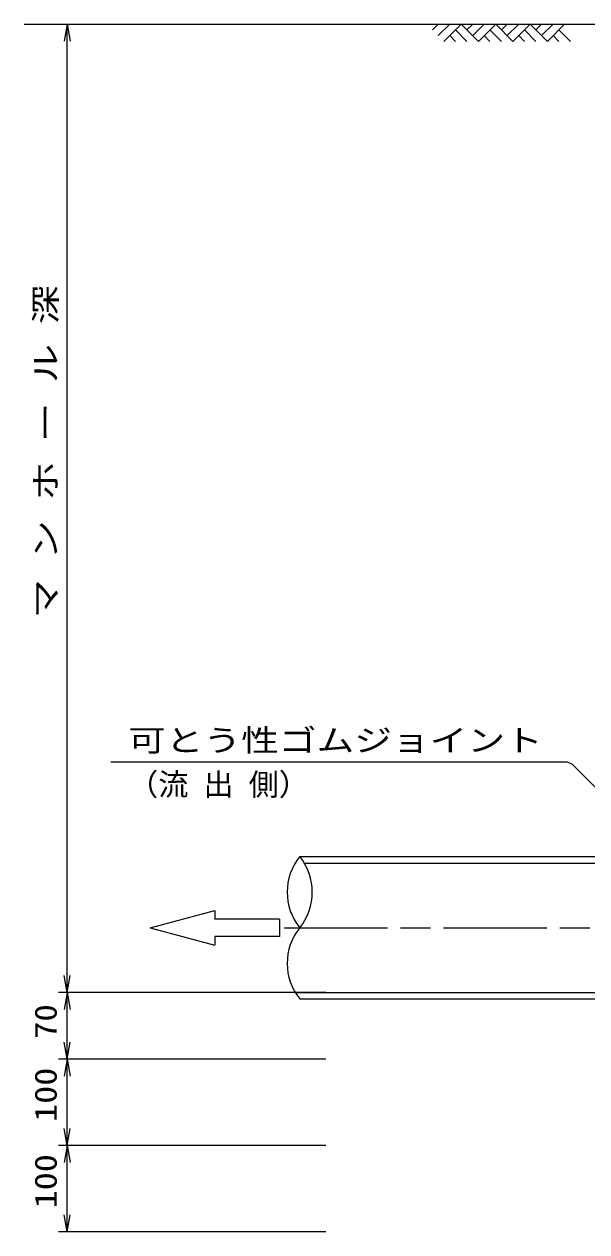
# Model space of a CAD drawing. Units: millimetres on the paper. Extents: x 20 to 821, y 20 to 574.
# Drawn here: x 168.1 to 233.4, y 133.3 to 273.4 of the extents above; entities that cross this region are included whole.
import ezdxf
from ezdxf.enums import TextEntityAlignment as Align

# ---------------------------------------------------------------- set-up
doc = ezdxf.new("R2010")
doc.units = ezdxf.units.MM
doc.linetypes.add('CHAIN', pattern=[18.5, 12, -1.5, 3.5, -1.5])
for name, color, linetype, lineweight in [('6-3', 7, 'Continuous', 18), ('6-E', 7, 'Continuous', 13), ('7-7', 7, 'Continuous', 13)]:
    doc.layers.add(name, color=color, linetype=linetype, lineweight=lineweight)
doc.styles.add('ＭＳ ゴシック', font='')
doc.styles.get('ＭＳ ゴシック').set_extended_font_data('MS Gothic')

msp = doc.modelspace()

# ---------------------------------------------------------------- linework, layer by layer
at = {"layer": '6-3'}
for p, q in [((168.134, 273.396), (341.945, 273.396)), ((216.178, 273.396), (215.511, 272.729)), ((217.512, 273.396), (216.178, 272.062)), ((218.846, 273.396), (216.845, 271.395)), ((220.847, 271.395), (218.846, 273.396)), ((220.18, 273.396), (219.513, 272.729)), ((221.514, 273.396), (220.18, 272.062)), ((222.848, 273.396), (220.847, 271.395)), ((224.849, 271.395), (222.848, 273.396)), ((224.182, 273.396), (223.515, 272.729)), ((225.516, 273.396), (224.182, 272.062)), ((226.85, 273.396), (224.849, 271.395)), ((228.851, 271.395), (226.85, 273.396)), ((228.184, 273.396), (227.517, 272.729)), ((229.518, 273.396), (228.184, 272.062)), ((230.852, 273.396), (228.851, 271.395)), ((217.512, 272.062), (218.179, 271.395)), ((218.179, 272.729), (219.513, 271.395)), ((221.514, 272.062), (222.181, 271.395)), ((222.181, 272.729), (223.515, 271.395)), ((225.516, 272.062), (226.183, 271.395)), ((226.183, 272.729), (227.517, 271.395)), ((229.518, 272.062), (230.185, 271.395)), ((230.185, 272.729), (231.519, 271.395))]:
    msp.add_line(p, q, dxfattribs=at)
at = {"layer": '6-3', "linetype": 'CHAIN', "lineweight": 13}
msp.add_line((198.288, 168.6), (250.434, 168.6), dxfattribs=at)
at = {"layer": '6-E'}
for p, q in [((200.112, 176.854), (239.429, 176.854)), ((200.637, 176.103), (250.434, 176.103)), ((182.775, 168.6), (190.278, 170.611)), ((190.278, 170.611), (190.278, 169.6)), ((197.781, 169.6), (190.278, 169.6)), ((197.781, 169.6), (197.781, 167.6)), ((182.775, 168.6), (190.278, 166.59)), ((190.278, 167.6), (190.278, 166.59)), ((197.781, 167.6), (190.278, 167.6)), ((199.587, 161.097), (250.434, 161.097)), ((200.112, 160.346), (239.429, 160.346))]:
    msp.add_line(p, q, dxfattribs=at)
for centre, start, end in [((205.213, 172.727), 141.02541, 218.97459), ((195.011, 172.727), 321.02541, 38.97459), ((205.213, 164.473), 141.02541, 218.97459)]:
    msp.add_arc(centre, 6.561, start, end, dxfattribs=at)
at = {"layer": '7-7'}
for p, q in [((173.14, 273.396), (172.792, 271.426)), ((173.14, 273.396), (173.487, 271.426)), ((173.14, 161.097), (173.14, 273.396)), ((178.191, 187.83), (231.121, 187.83)), ((231.121, 187.83), (231.69, 187.594)), ((231.121, 187.83), (231.69, 187.594)), ((241.43, 177.854), (231.69, 187.594)), ((173.14, 161.097), (172.792, 163.067)), ((173.14, 161.097), (173.487, 163.067)), ((203.153, 161.097), (172.139, 161.097)), ((173.14, 161.097), (172.792, 159.126)), ((173.14, 161.097), (173.487, 159.126)), ((173.14, 153.343), (173.14, 161.097)), ((173.14, 153.343), (172.792, 155.314)), ((173.14, 153.343), (173.487, 155.314)), ((203.153, 153.343), (172.139, 153.343)), ((173.14, 153.343), (172.792, 151.373)), ((173.14, 153.343), (173.487, 151.373)), ((173.14, 143.339), (173.14, 153.343)), ((173.14, 143.339), (172.792, 145.309)), ((173.14, 143.339), (173.487, 145.309)), ((203.153, 143.339), (172.139, 143.339)), ((173.14, 143.339), (172.792, 141.368)), ((173.14, 143.339), (173.487, 141.368)), ((173.14, 133.335), (173.14, 143.339)), ((173.14, 133.335), (172.792, 135.305)), ((173.14, 133.335), (173.487, 135.305)), ((203.153, 133.335), (172.139, 133.335))]:
    msp.add_line(p, q, dxfattribs=at)

# ---------------------------------------------------------------- texts
at = {"layer": '7-7', "style": 'ＭＳ ゴシック'}
for s, width, p in [('マ ン ホ ー ル 深', 1.3, (172.683, 204.491)), ('70', 1.15, (172.683, 155.719)), ('100', 1.2, (172.683, 146.09)), ('100', 1.2, (172.683, 136.064))]:
    msp.add_text(s, height=2.566, rotation=90, dxfattribs=dict(at, width=width)).set_placement(p, align=Align.BOTTOM_LEFT)
at = {"layer": '7-7', "style": 'ＭＳ ゴシック', "width": 1.25}
msp.add_text('可とう性ゴムジョイント', height=2.566, dxfattribs=at).set_placement((180.192, 188.286), align=Align.BOTTOM_LEFT)
at = {"layer": '7-7', "style": 'ＭＳ ゴシック'}
msp.add_text('（流 出 側）', height=2.566, dxfattribs=at).set_placement((180.192, 183.176), align=Align.BOTTOM_LEFT)

doc.saveas('drawing.dxf')
